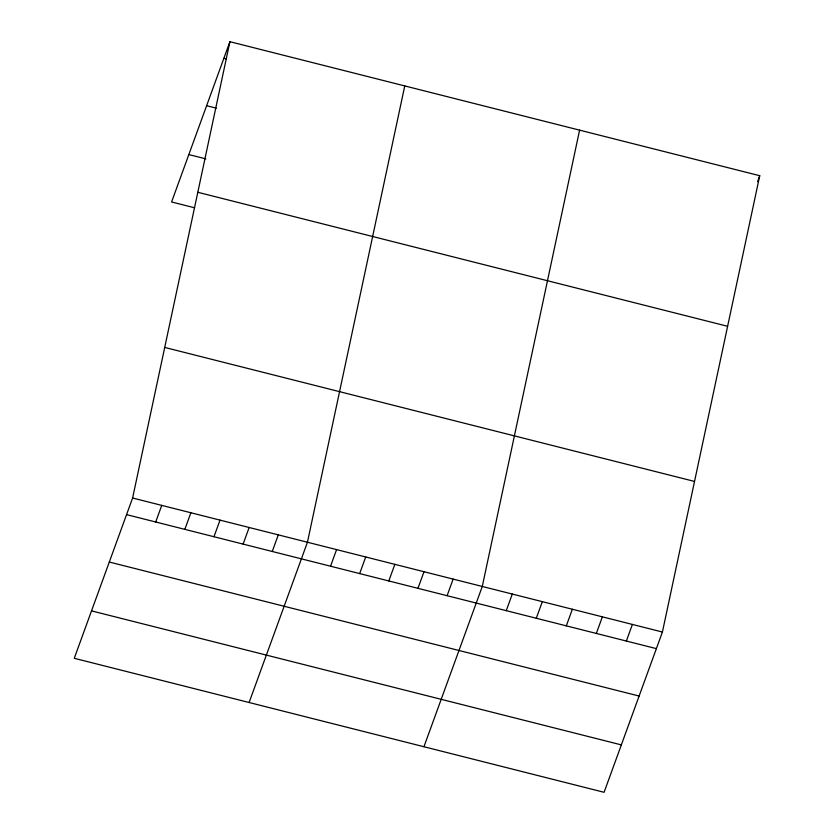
<?xml version="1.0" encoding="UTF-8"?>
<svg xmlns="http://www.w3.org/2000/svg" width="834" height="834" viewBox="0 0 834 834"><rect width="100%" height="100%" fill="white"/><g stroke="black" fill="none" stroke-linecap="round" stroke-linejoin="round"><path stroke-width="1.25" d="M132.606 498.013L229.913 41.7L759.732 175.713L662.415 632.026L604.087 792.3L74.268 658.287L132.606 498.013L662.415 632.026M404.761 85.923L307.444 542.236L249.105 702.509M579.599 130.146L482.281 586.458L423.943 746.732M229.913 41.7L171.585 201.974L194.656 207.812M155.697 521.99L161.744 505.383M184.835 529.361L190.882 512.754M213.973 536.731L220.02 520.124M243.121 544.102L249.157 527.495M272.259 551.472L278.306 534.865M330.535 566.213L336.582 549.606M359.673 573.584L365.719 556.976M388.811 580.954L394.857 564.347M417.959 588.324L424.006 571.717M447.097 595.695L453.143 579.088M506.259 610.665L512.305 594.058M536.283 618.255L542.329 601.648M566.307 625.854L572.353 609.247M757.574 181.645L759.732 175.713M596.331 633.444L602.377 616.837M626.355 641.044L632.391 624.437M223.877 58.307L226.295 58.922M206.613 105.72L216.329 108.17M188.838 154.561L205.831 158.867M197.804 192.279L727.623 326.292M164.715 347.434L694.534 481.437M126.559 514.62L656.379 648.633M109.296 562.033L639.115 696.046M91.521 610.874L621.34 744.887"/></g></svg>
